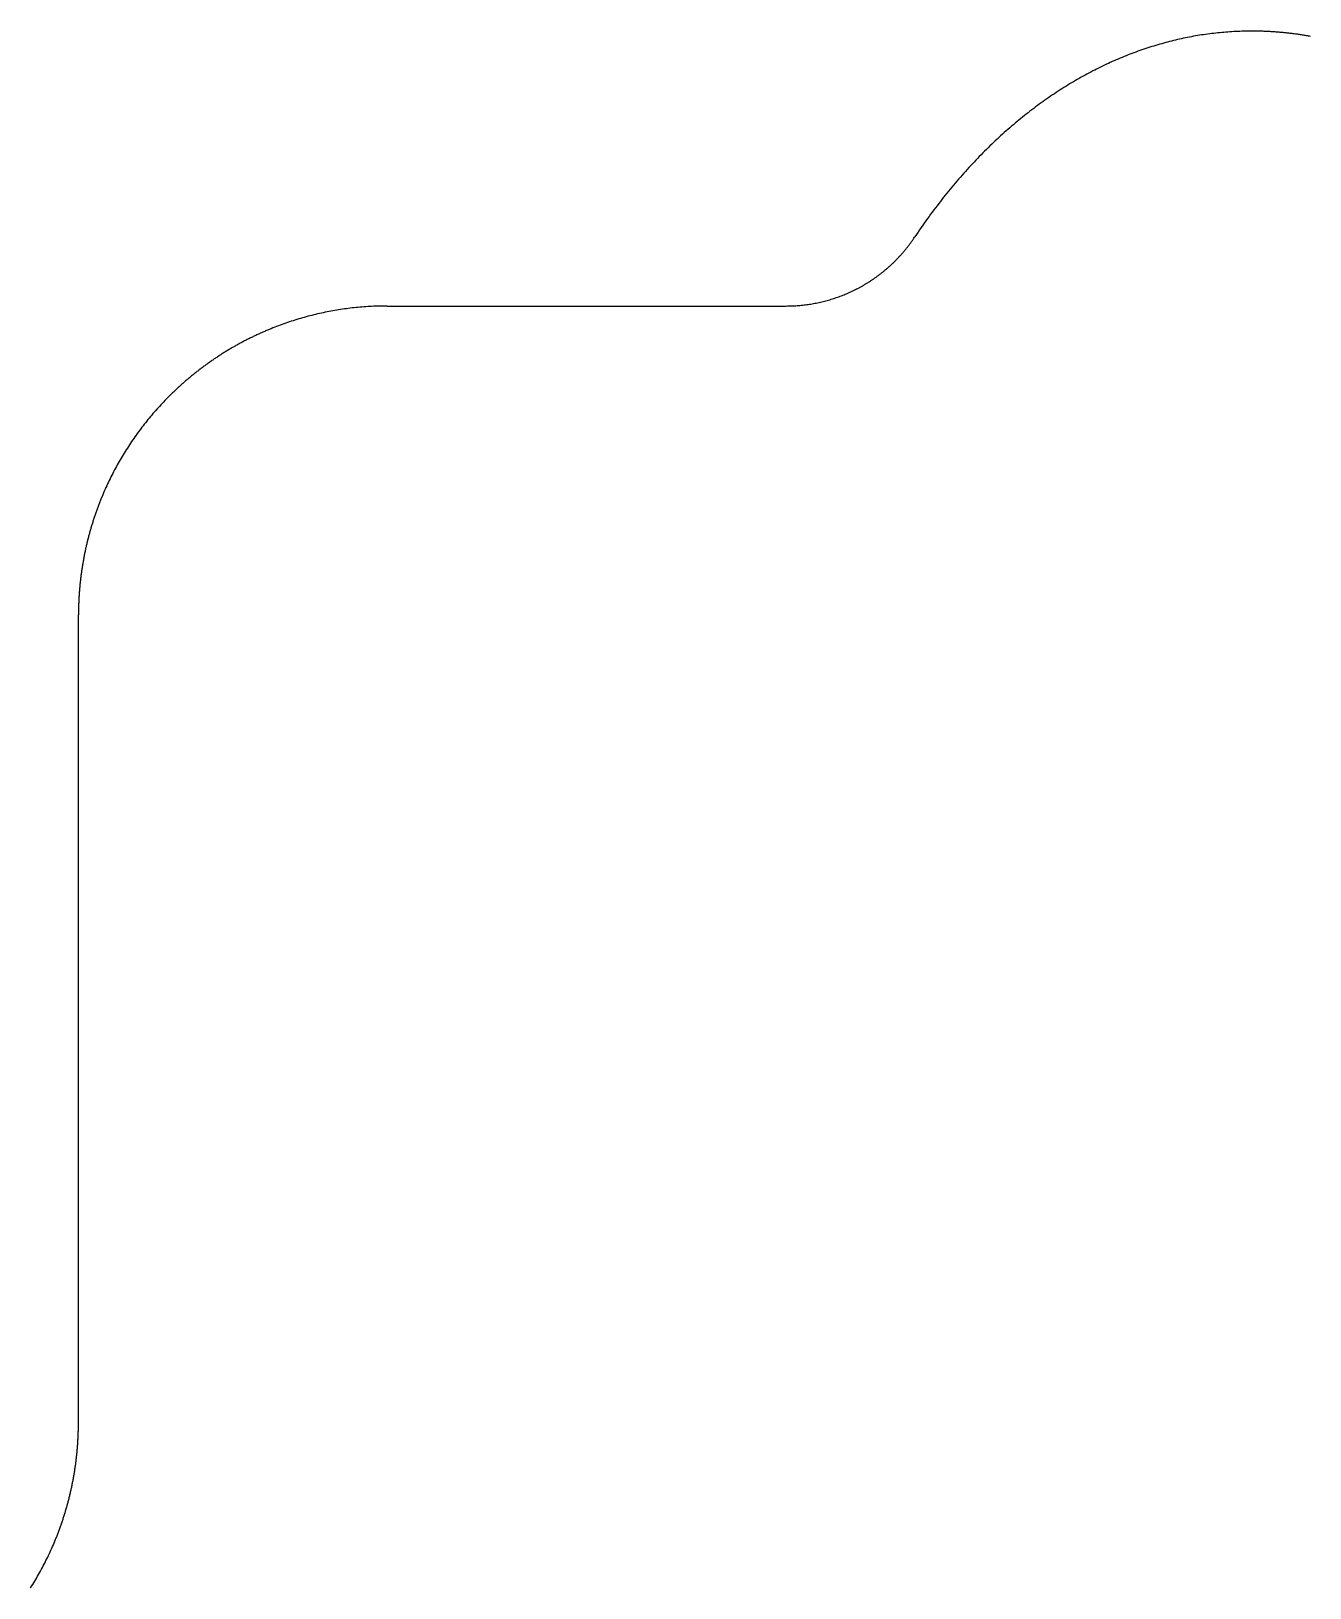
# Model space of a CAD drawing. Header units: millimetres. Extents: x -10 to 277, y -95 to 18.
# Drawn here: x 216.07 to 224.35, y -94.3 to -84.21 of the extents above; entities that cross this region are included whole.
import ezdxf

# ---------------------------------------------------------------- set-up
doc = ezdxf.new("R2010")
doc.units = ezdxf.units.MM
doc.header["$MEASUREMENT"] = 0
doc.layers.add('Edge.Cuts', color=53, linetype='CONTINUOUS')

msp = doc.modelspace()

# ---------------------------------------------------------------- linework, layer by layer
at = {"layer": 'Edge.Cuts', "linetype": 'Continuous'}
for p, q in [((223.481236, -84.272538), (223.46831, -84.275629)), ((223.494166, -84.269528), (223.481236, -84.272538)), ((223.507101, -84.266599), (223.494166, -84.269528)), ((223.520041, -84.26375), (223.507101, -84.266599)), ((223.532985, -84.260983), (223.520041, -84.26375)), ((223.545934, -84.258296), (223.532985, -84.260983)), ((223.558887, -84.25569), (223.545934, -84.258296)), ((223.571844, -84.253165), (223.558887, -84.25569)), ((223.584805, -84.25072), (223.571844, -84.253165)), ((223.597771, -84.248356), (223.584805, -84.25072)), ((223.61074, -84.246072), (223.597771, -84.248356)), ((223.623713, -84.243869), (223.61074, -84.246072)), ((223.636689, -84.241746), (223.623713, -84.243869)), ((223.649669, -84.239704), (223.636689, -84.241746)), ((223.662652, -84.237742), (223.649669, -84.239704)), ((223.675639, -84.23586), (223.662652, -84.237742)), ((223.688628, -84.234059), (223.675639, -84.23586)), ((223.701621, -84.232338), (223.688628, -84.234059)), ((223.714617, -84.230698), (223.701621, -84.232338)), ((223.727615, -84.229137), (223.714617, -84.230698)), ((223.740616, -84.227657), (223.727615, -84.229137)), ((223.75362, -84.226257), (223.740616, -84.227657)), ((223.766627, -84.224937), (223.75362, -84.226257)), ((223.779636, -84.223697), (223.766627, -84.224937)), ((223.792647, -84.222537), (223.779636, -84.223697)), ((223.80566, -84.221457), (223.792647, -84.222537)), ((223.818676, -84.220457), (223.80566, -84.221457)), ((223.831694, -84.219538), (223.818676, -84.220457)), ((223.844713, -84.218698), (223.831694, -84.219538)), ((223.857735, -84.217938), (223.844713, -84.218698)), ((223.870758, -84.217259), (223.857735, -84.217938)), ((223.883783, -84.216659), (223.870758, -84.217259)), ((223.89681, -84.216139), (223.883783, -84.216659)), ((223.909838, -84.2157), (223.89681, -84.216139)), ((223.922868, -84.21534), (223.909838, -84.2157)), ((223.935899, -84.21506), (223.922868, -84.21534)), ((223.948932, -84.21486), (223.935899, -84.21506)), ((223.961965, -84.21474), (223.948932, -84.21486)), ((223.975, -84.2147), (223.961965, -84.21474)), ((223.976457, -84.2147), (223.975, -84.2147)), ((223.982977, -84.214715), (223.976457, -84.2147)), ((223.989497, -84.214749), (223.982977, -84.214715)), ((223.996017, -84.214804), (223.989497, -84.214749)), ((224.002535, -84.214878), (223.996017, -84.214804)), ((224.009055, -84.214973), (224.002535, -84.214878)), ((224.015573, -84.215087), (224.009055, -84.214973)), ((224.022092, -84.215222), (224.015573, -84.215087)), ((224.028609, -84.215376), (224.022092, -84.215222)), ((224.035127, -84.215551), (224.028609, -84.215376)), ((224.041644, -84.215746), (224.035127, -84.215551)), ((224.048162, -84.21596), (224.041644, -84.215746)), ((224.054678, -84.216195), (224.048162, -84.21596)), ((224.061195, -84.216449), (224.054678, -84.216195)), ((224.06771, -84.216724), (224.061195, -84.216449)), ((224.074226, -84.217018), (224.06771, -84.216724)), ((224.080741, -84.217333), (224.074226, -84.217018)), ((224.087256, -84.217668), (224.080741, -84.217333)), ((224.09377, -84.218022), (224.087256, -84.217668)), ((224.100284, -84.218397), (224.09377, -84.218022)), ((224.106797, -84.218791), (224.100284, -84.218397)), ((224.11331, -84.219206), (224.106797, -84.218791)), ((224.119822, -84.219641), (224.11331, -84.219206)), ((224.126335, -84.220096), (224.119822, -84.219641)), ((224.132846, -84.22057), (224.126335, -84.220096)), ((224.139358, -84.221065), (224.132846, -84.22057)), ((224.145867, -84.22158), (224.139358, -84.221065)), ((224.152378, -84.222115), (224.145867, -84.22158)), ((224.158887, -84.222669), (224.152378, -84.222115)), ((224.165396, -84.223244), (224.158887, -84.222669)), ((224.171904, -84.223839), (224.165396, -84.223244)), ((224.178412, -84.224454), (224.171904, -84.223839)), ((224.184919, -84.225089), (224.178412, -84.224454)), ((224.191426, -84.225745), (224.184919, -84.225089)), ((224.197931, -84.22642), (224.191426, -84.225745)), ((224.204438, -84.227115), (224.197931, -84.22642)), ((224.210942, -84.22783), (224.204438, -84.227115)), ((224.217446, -84.228565), (224.210942, -84.22783)), ((224.223949, -84.229321), (224.217446, -84.228565)), ((224.230453, -84.230096), (224.223949, -84.229321)), ((224.236954, -84.230892), (224.230453, -84.230096)), ((224.243456, -84.231707), (224.236954, -84.230892)), ((224.249956, -84.232543), (224.243456, -84.231707)), ((224.256457, -84.233399), (224.249956, -84.232543)), ((224.262955, -84.234275), (224.256457, -84.233399)), ((224.269454, -84.235171), (224.262955, -84.234275)), ((224.275951, -84.236086), (224.269454, -84.235171)), ((224.282449, -84.237023), (224.275951, -84.236086)), ((224.288944, -84.237979), (224.282449, -84.237023)), ((224.295441, -84.238955), (224.288944, -84.237979)), ((224.301934, -84.239952), (224.295441, -84.238955)), ((224.308429, -84.240968), (224.301934, -84.239952)), ((224.314921, -84.242005), (224.308429, -84.240968)), ((224.321414, -84.243062), (224.314921, -84.242005)), ((224.327904, -84.244139), (224.321414, -84.243062)), ((224.334395, -84.245236), (224.327904, -84.244139)), ((224.340883, -84.246353), (224.334395, -84.245236)), ((224.347373, -84.247491), (224.340883, -84.246353)), ((224.353859, -84.248648), (224.347373, -84.247491)), ((223.159965, -84.374264), (223.147212, -84.379399)), ((223.172726, -84.369211), (223.159965, -84.374264)), ((223.185497, -84.364241), (223.172726, -84.369211)), ((223.198276, -84.359353), (223.185497, -84.364241)), ((223.211064, -84.354548), (223.198276, -84.359353)), ((223.223859, -84.349825), (223.211064, -84.354548)), ((223.236663, -84.345184), (223.223859, -84.349825)), ((223.249474, -84.340625), (223.236663, -84.345184)), ((223.262293, -84.336148), (223.249474, -84.340625)), ((223.27512, -84.331753), (223.262293, -84.336148)), ((223.287954, -84.327441), (223.27512, -84.331753)), ((223.300795, -84.32321), (223.287954, -84.327441)), ((223.313643, -84.319061), (223.300795, -84.32321)), ((223.326498, -84.314993), (223.313643, -84.319061)), ((223.33936, -84.311007), (223.326498, -84.314993)), ((223.352228, -84.307103), (223.33936, -84.311007)), ((223.365102, -84.303281), (223.352228, -84.307103)), ((223.377983, -84.29954), (223.365102, -84.303281)), ((223.39087, -84.29588), (223.377983, -84.29954)), ((223.403763, -84.292302), (223.39087, -84.29588)), ((223.416661, -84.288805), (223.403763, -84.292302)), ((223.429565, -84.285389), (223.416661, -84.288805)), ((223.442475, -84.282055), (223.429565, -84.285389)), ((223.45539, -84.278802), (223.442475, -84.282055)), ((223.46831, -84.275629), (223.45539, -84.278802)), ((222.944532, -84.472839), (222.93196, -84.479388)), ((222.957116, -84.466375), (222.944532, -84.472839)), ((222.969712, -84.459994), (222.957116, -84.466375)), ((222.98232, -84.453696), (222.969712, -84.459994)), ((222.99494, -84.447482), (222.98232, -84.453696)), ((223.007571, -84.441352), (222.99494, -84.447482)), ((223.020213, -84.435304), (223.007571, -84.441352)), ((223.032867, -84.42934), (223.020213, -84.435304)), ((223.045531, -84.423459), (223.032867, -84.42934)), ((223.058206, -84.417662), (223.045531, -84.423459)), ((223.070891, -84.411947), (223.058206, -84.417662)), ((223.083587, -84.406315), (223.070891, -84.411947)), ((223.096292, -84.400766), (223.083587, -84.406315)), ((223.109008, -84.3953), (223.096292, -84.400766)), ((223.121733, -84.389917), (223.109008, -84.3953)), ((223.134468, -84.384617), (223.121733, -84.389917)), ((223.147212, -84.379399), (223.134468, -84.384617)), ((222.769757, -84.572149), (222.757382, -84.579873)), ((222.782147, -84.564508), (222.769757, -84.572149)), ((222.794553, -84.556952), (222.782147, -84.564508)), ((222.806973, -84.549481), (222.794553, -84.556952)), ((222.819409, -84.542093), (222.806973, -84.549481)), ((222.831859, -84.53479), (222.819409, -84.542093)), ((222.844324, -84.527571), (222.831859, -84.53479)), ((222.856803, -84.520436), (222.844324, -84.527571)), ((222.869295, -84.513385), (222.856803, -84.520436)), ((222.881802, -84.506417), (222.869295, -84.513385)), ((222.894322, -84.499534), (222.881802, -84.506417)), ((222.906855, -84.492735), (222.894322, -84.499534)), ((222.919401, -84.486019), (222.906855, -84.492735)), ((222.93196, -84.479388), (222.919401, -84.486019)), ((222.622369, -84.670425), (222.610203, -84.679166)), ((222.634555, -84.66177), (222.622369, -84.670425)), ((222.646759, -84.653199), (222.634555, -84.66177)), ((222.658981, -84.644713), (222.646759, -84.653199)), ((222.671221, -84.636312), (222.658981, -84.644713)), ((222.683478, -84.627996), (222.671221, -84.636312)), ((222.695754, -84.619764), (222.683478, -84.627996)), ((222.708046, -84.611617), (222.695754, -84.619764)), ((222.720355, -84.603554), (222.708046, -84.611617)), ((222.732681, -84.595576), (222.720355, -84.603554)), ((222.745024, -84.587683), (222.732681, -84.595576)), ((222.757382, -84.579873), (222.745024, -84.587683)), ((222.489633, -84.771239), (222.477692, -84.780913)), ((222.501596, -84.761649), (222.489633, -84.771239)), ((222.513581, -84.752144), (222.501596, -84.761649)), ((222.525587, -84.742725), (222.513581, -84.752144)), ((222.537614, -84.73339), (222.525587, -84.742725)), ((222.549662, -84.72414), (222.537614, -84.73339)), ((222.561731, -84.714975), (222.549662, -84.72414)), ((222.573819, -84.705896), (222.561731, -84.714975)), ((222.585928, -84.696901), (222.573819, -84.705896)), ((222.598056, -84.687991), (222.585928, -84.696901)), ((222.610203, -84.679166), (222.598056, -84.687991)), ((222.371255, -84.871812), (222.35955, -84.882337)), ((222.382986, -84.861372), (222.371255, -84.871812)), ((222.394741, -84.851017), (222.382986, -84.861372)), ((222.406521, -84.840747), (222.394741, -84.851017)), ((222.418325, -84.830562), (222.406521, -84.840747)), ((222.430152, -84.820462), (222.418325, -84.830562)), ((222.442003, -84.810448), (222.430152, -84.820462)), ((222.453876, -84.800518), (222.442003, -84.810448)), ((222.465773, -84.790673), (222.453876, -84.800518)), ((222.477692, -84.780913), (222.465773, -84.790673)), ((222.266837, -84.969594), (222.255369, -84.980883)), ((222.278332, -84.95839), (222.266837, -84.969594)), ((222.289855, -84.94727), (222.278332, -84.95839)), ((222.301405, -84.936236), (222.289855, -84.94727)), ((222.312982, -84.925286), (222.301405, -84.936236)), ((222.324585, -84.914421), (222.312982, -84.925286)), ((222.336214, -84.903642), (222.324585, -84.914421)), ((222.347869, -84.892947), (222.336214, -84.903642)), ((222.35955, -84.882337), (222.347869, -84.892947)), ((222.164663, -85.074242), (222.153459, -85.086292)), ((222.175897, -85.062276), (222.164663, -85.074242)), ((222.187162, -85.050395), (222.175897, -85.062276)), ((222.198457, -85.038598), (222.187162, -85.050395)), ((222.209782, -85.026886), (222.198457, -85.038598)), ((222.221135, -85.015258), (222.209782, -85.026886)), ((222.232518, -85.003715), (222.221135, -85.015258)), ((222.243929, -84.992256), (222.232518, -85.003715)), ((222.255369, -84.980883), (222.243929, -84.992256)), ((222.075914, -85.173), (222.064967, -85.185723)), ((222.086895, -85.160361), (222.075914, -85.173)), ((222.097909, -85.147806), (222.086895, -85.160361)), ((222.108955, -85.135335), (222.097909, -85.147806)), ((222.120034, -85.122948), (222.108955, -85.135335)), ((222.131144, -85.110645), (222.120034, -85.122948)), ((222.142286, -85.098426), (222.131144, -85.110645)), ((222.153459, -85.086292), (222.142286, -85.098426)), ((221.989291, -85.277124), (221.978621, -85.290515)), ((221.999997, -85.263817), (221.989291, -85.277124)), ((222.010738, -85.250592), (221.999997, -85.263817)), ((222.021515, -85.237451), (222.010738, -85.250592)), ((222.032327, -85.224394), (222.021515, -85.237451)), ((222.043173, -85.21142), (222.032327, -85.224394)), ((222.054053, -85.19853), (222.043173, -85.21142)), ((222.064967, -85.185723), (222.054053, -85.19853)), ((221.915372, -85.3726), (221.904962, -85.386571)), ((221.92582, -85.358713), (221.915372, -85.3726)), ((221.936306, -85.344908), (221.92582, -85.358713)), ((221.946829, -85.331185), (221.936306, -85.344908)), ((221.95739, -85.317546), (221.946829, -85.331185)), ((221.967987, -85.303989), (221.95739, -85.317546)), ((221.978621, -85.290515), (221.967987, -85.303989)), ((221.843322, -85.472116), (221.833189, -85.48666)), ((221.853496, -85.457654), (221.843322, -85.472116)), ((221.86371, -85.443273), (221.853496, -85.457654)), ((221.873964, -85.428974), (221.86371, -85.443273)), ((221.884258, -85.414758), (221.873964, -85.428974)), ((221.89459, -85.400623), (221.884258, -85.414758)), ((221.904962, -85.386571), (221.89459, -85.400623)), ((221.765573, -85.58517), (221.768208, -85.581553)), ((221.768208, -85.581553), (221.770827, -85.577921)), ((221.770827, -85.577921), (221.77343, -85.574279)), ((221.77343, -85.574279), (221.776018, -85.570624)), ((221.776018, -85.570624), (221.778588, -85.566958)), ((221.778588, -85.566958), (221.781144, -85.563278)), ((221.781144, -85.563278), (221.783682, -85.559589)), ((221.783682, -85.559589), (221.786205, -85.555886)), ((221.786205, -85.555886), (221.7909, -85.5489)), ((221.793067, -85.545649), (221.7909, -85.5489)), ((221.803035, -85.53078), (221.793067, -85.545649)), ((221.813045, -85.515992), (221.803035, -85.53078)), ((221.823096, -85.501285), (221.813045, -85.515992)), ((221.833189, -85.48666), (221.823096, -85.501285)), ((221.679329, -85.68782), (221.68242, -85.684592)), ((221.68242, -85.684592), (221.685498, -85.681348)), ((221.685498, -85.681348), (221.68856, -85.678092)), ((221.68856, -85.678092), (221.691609, -85.674821)), ((221.691609, -85.674821), (221.694642, -85.671538)), ((221.694642, -85.671538), (221.697661, -85.66824)), ((221.697661, -85.66824), (221.700665, -85.664929)), ((221.700665, -85.664929), (221.703655, -85.661604)), ((221.703655, -85.661604), (221.706629, -85.658267)), ((221.706629, -85.658267), (221.709589, -85.654915)), ((221.709589, -85.654915), (221.712533, -85.65155)), ((221.712533, -85.65155), (221.715463, -85.648172)), ((221.715463, -85.648172), (221.718377, -85.644781)), ((221.718377, -85.644781), (221.721277, -85.641377)), ((221.721277, -85.641377), (221.724161, -85.63796)), ((221.724161, -85.63796), (221.72703, -85.634529)), ((221.72703, -85.634529), (221.729884, -85.631086)), ((221.729884, -85.631086), (221.732723, -85.627629)), ((221.732723, -85.627629), (221.735545, -85.624161)), ((221.735545, -85.624161), (221.738353, -85.620679)), ((221.738353, -85.620679), (221.741145, -85.617185)), ((221.741145, -85.617185), (221.743922, -85.613677)), ((221.743922, -85.613677), (221.746683, -85.610158)), ((221.746683, -85.610158), (221.749429, -85.606625)), ((221.749429, -85.606625), (221.752159, -85.603081)), ((221.752159, -85.603081), (221.754874, -85.599523)), ((221.754874, -85.599523), (221.757572, -85.595954)), ((221.757572, -85.595954), (221.760255, -85.592371)), ((221.760255, -85.592371), (221.762921, -85.588778)), ((221.762921, -85.588778), (221.765573, -85.58517)), ((221.569576, -85.786241), (221.573111, -85.7835)), ((221.573111, -85.7835), (221.576634, -85.780745)), ((221.576634, -85.780745), (221.580144, -85.777973)), ((221.580144, -85.777973), (221.583641, -85.775186)), ((221.583641, -85.775186), (221.587127, -85.772383)), ((221.587127, -85.772383), (221.590599, -85.769565)), ((221.590599, -85.769565), (221.594058, -85.766731)), ((221.594058, -85.766731), (221.597505, -85.763882)), ((221.597505, -85.763882), (221.600939, -85.761018)), ((221.600939, -85.761018), (221.60436, -85.758138)), ((221.60436, -85.758138), (221.607768, -85.755243)), ((221.607768, -85.755243), (221.611163, -85.752333)), ((221.611163, -85.752333), (221.614545, -85.749408)), ((221.614545, -85.749408), (221.617914, -85.746468)), ((221.617914, -85.746468), (221.621269, -85.743512)), ((221.621269, -85.743512), (221.624611, -85.740542)), ((221.624611, -85.740542), (221.62794, -85.737557)), ((221.62794, -85.737557), (221.631255, -85.734558)), ((221.631255, -85.734558), (221.634557, -85.731542)), ((221.634557, -85.731542), (221.637845, -85.728514)), ((221.637845, -85.728514), (221.64112, -85.725469)), ((221.64112, -85.725469), (221.64438, -85.722411)), ((221.64438, -85.722411), (221.647628, -85.719338)), ((221.647628, -85.719338), (221.650861, -85.71625)), ((221.650861, -85.71625), (221.654081, -85.713148)), ((221.654081, -85.713148), (221.657286, -85.710032)), ((221.657286, -85.710032), (221.660478, -85.706901)), ((221.660478, -85.706901), (221.663654, -85.703757)), ((221.663654, -85.703757), (221.666818, -85.700597)), ((221.666818, -85.700597), (221.669967, -85.697424)), ((221.669967, -85.697424), (221.673102, -85.694237)), ((221.673102, -85.694237), (221.676222, -85.691036)), ((221.676222, -85.691036), (221.679329, -85.68782)), ((221.406938, -85.888443), (221.414919, -85.884395)), ((221.414919, -85.884395), (221.422863, -85.880275)), ((221.422863, -85.880275), (221.430771, -85.876085)), ((221.430771, -85.876085), (221.43471, -85.873964)), ((221.43471, -85.873964), (221.43864, -85.871825)), ((221.43864, -85.871825), (221.442561, -85.869668)), ((221.442561, -85.869668), (221.446471, -85.867494)), ((221.446471, -85.867494), (221.450372, -85.865302)), ((221.450372, -85.865302), (221.454264, -85.863093)), ((221.454264, -85.863093), (221.458145, -85.860867)), ((221.458145, -85.860867), (221.462016, -85.858623)), ((221.462016, -85.858623), (221.465877, -85.856362)), ((221.465877, -85.856362), (221.469728, -85.854084)), ((221.469728, -85.854084), (221.473569, -85.851789)), ((221.473569, -85.851789), (221.477399, -85.849476)), ((221.477399, -85.849476), (221.481219, -85.847146)), ((221.481219, -85.847146), (221.485029, -85.8448)), ((221.485029, -85.8448), (221.488828, -85.842436)), ((221.488828, -85.842436), (221.492616, -85.840055)), ((221.492616, -85.840055), (221.496394, -85.837658)), ((221.496394, -85.837658), (221.500161, -85.835244)), ((221.500161, -85.835244), (221.503917, -85.832813)), ((221.503917, -85.832813), (221.507662, -85.830365)), ((221.507662, -85.830365), (221.511395, -85.8279)), ((221.511395, -85.8279), (221.515118, -85.825419)), ((221.515118, -85.825419), (221.51883, -85.822921)), ((221.51883, -85.822921), (221.522531, -85.820407)), ((221.522531, -85.820407), (221.526219, -85.817876)), ((221.526219, -85.817876), (221.529897, -85.815329)), ((221.529897, -85.815329), (221.533563, -85.812766)), ((221.533563, -85.812766), (221.537218, -85.810185)), ((221.537218, -85.810185), (221.540861, -85.807589)), ((221.540861, -85.807589), (221.544492, -85.804977)), ((221.544492, -85.804977), (221.548111, -85.802349)), ((221.548111, -85.802349), (221.551719, -85.799704)), ((221.551719, -85.799704), (221.555315, -85.797043)), ((221.555315, -85.797043), (221.558898, -85.794366)), ((221.558898, -85.794366), (221.56247, -85.791674)), ((221.56247, -85.791674), (221.566029, -85.788965)), ((221.566029, -85.788965), (221.569576, -85.786241)), ((221.074535, -85.987858), (221.083408, -85.986783)), ((221.083408, -85.986783), (221.092271, -85.985628)), ((221.092271, -85.985628), (221.101122, -85.984394)), ((221.101122, -85.984394), (221.109962, -85.983081)), ((221.109962, -85.983081), (221.11879, -85.981689)), ((221.11879, -85.981689), (221.127605, -85.980218)), ((221.127605, -85.980218), (221.136406, -85.978668)), ((221.136406, -85.978668), (221.145193, -85.977039)), ((221.145193, -85.977039), (221.153965, -85.975332)), ((221.153965, -85.975332), (221.162722, -85.973547)), ((221.162722, -85.973547), (221.171463, -85.971683)), ((221.171463, -85.971683), (221.180187, -85.969741)), ((221.180187, -85.969741), (221.188893, -85.967721)), ((221.188893, -85.967721), (221.197581, -85.965624)), ((221.197581, -85.965624), (221.206251, -85.963448)), ((221.206251, -85.963448), (221.214901, -85.961195)), ((221.214901, -85.961195), (221.223531, -85.958865)), ((221.223531, -85.958865), (221.23214, -85.956457)), ((221.23214, -85.956457), (221.240728, -85.953972)), ((221.240728, -85.953972), (221.249294, -85.95141)), ((221.249294, -85.95141), (221.257837, -85.948772)), ((221.257837, -85.948772), (221.266356, -85.946058)), ((221.266356, -85.946058), (221.274852, -85.943267)), ((221.274852, -85.943267), (221.283322, -85.9404)), ((221.283322, -85.9404), (221.291767, -85.937457)), ((221.291767, -85.937457), (221.300186, -85.934439)), ((221.300186, -85.934439), (221.308578, -85.931345)), ((221.308578, -85.931345), (221.316943, -85.928176)), ((221.316943, -85.928176), (221.325279, -85.924933)), ((221.325279, -85.924933), (221.333586, -85.921615)), ((221.333586, -85.921615), (221.341864, -85.918222)), ((221.341864, -85.918222), (221.350111, -85.914756)), ((221.350111, -85.914756), (221.358328, -85.911216)), ((221.358328, -85.911216), (221.366513, -85.907602)), ((221.366513, -85.907602), (221.374665, -85.903915)), ((221.374665, -85.903915), (221.382785, -85.900156)), ((221.382785, -85.900156), (221.390871, -85.896323)), ((221.390871, -85.896323), (221.398922, -85.892419)), ((221.398922, -85.892419), (221.406938, -85.888443)), ((217.777274, -86.08601), (217.765215, -86.089829)), ((217.789356, -86.082268), (217.777274, -86.08601)), ((217.801462, -86.078602), (217.789356, -86.082268)), ((217.81359, -86.075013), (217.801462, -86.078602)), ((217.825741, -86.0715), (217.81359, -86.075013)), ((217.837913, -86.068065), (217.825741, -86.0715)), ((217.850106, -86.064706), (217.837913, -86.068065)), ((217.86232, -86.061425), (217.850106, -86.064706)), ((217.874554, -86.058221), (217.86232, -86.061425)), ((217.886809, -86.055095), (217.874554, -86.058221)), ((217.899082, -86.052047), (217.886809, -86.055095)), ((217.911374, -86.049076), (217.899082, -86.052047)), ((217.923684, -86.046183), (217.911374, -86.049076)), ((217.936012, -86.043368), (217.923684, -86.046183)), ((217.948358, -86.040631), (217.936012, -86.043368)), ((217.96072, -86.037972), (217.948358, -86.040631)), ((217.973098, -86.035392), (217.96072, -86.037972)), ((217.985493, -86.03289), (217.973098, -86.035392)), ((217.997902, -86.030466), (217.985493, -86.03289)), ((218.010327, -86.028121), (217.997902, -86.030466)), ((218.022766, -86.025855), (218.010327, -86.028121)), ((218.035219, -86.023667), (218.022766, -86.025855)), ((218.047685, -86.021559), (218.035219, -86.023667)), ((218.060164, -86.019529), (218.047685, -86.021559)), ((218.072656, -86.017578), (218.060164, -86.019529)), ((218.08516, -86.015706), (218.072656, -86.017578)), ((218.097675, -86.013914), (218.08516, -86.015706)), ((218.110202, -86.0122), (218.097675, -86.013914)), ((218.122739, -86.010566), (218.110202, -86.0122)), ((218.135286, -86.009011), (218.122739, -86.010566)), ((218.147843, -86.007536), (218.135286, -86.009011)), ((218.160408, -86.00614), (218.147843, -86.007536)), ((218.172983, -86.004823), (218.160408, -86.00614)), ((218.185566, -86.003586), (218.172983, -86.004823)), ((218.198157, -86.002429), (218.185566, -86.003586)), ((218.210755, -86.001351), (218.198157, -86.002429)), ((218.22336, -86.000353), (218.210755, -86.001351)), ((218.235972, -85.999434), (218.22336, -86.000353)), ((218.24859, -85.998596), (218.235972, -85.999434)), ((218.261213, -85.997837), (218.24859, -85.998596)), ((218.273841, -85.997158), (218.261213, -85.997837)), ((218.286474, -85.996558), (218.273841, -85.997158)), ((218.299111, -85.996039), (218.286474, -85.996558)), ((218.311752, -85.995599), (218.299111, -85.996039)), ((218.324397, -85.99524), (218.311752, -85.995599)), ((218.337044, -85.99496), (218.324397, -85.99524)), ((218.349694, -85.99476), (218.337044, -85.99496)), ((218.362346, -85.99464), (218.349694, -85.99476)), ((218.375, -85.9946), (218.362346, -85.99464)), ((218.375, -85.9946), (220.9585, -85.9946)), ((220.9585, -85.9946), (220.967456, -85.99456)), ((220.967456, -85.99456), (220.976409, -85.99444)), ((220.976409, -85.99444), (220.985358, -85.99424)), ((220.985358, -85.99424), (220.994303, -85.993961)), ((220.994303, -85.993961), (221.003244, -85.993601)), ((221.003244, -85.993601), (221.01218, -85.993162)), ((221.01218, -85.993162), (221.021109, -85.992643)), ((221.021109, -85.992643), (221.030033, -85.992045)), ((221.030033, -85.992045), (221.038949, -85.991366)), ((221.038949, -85.991366), (221.047858, -85.990609)), ((221.047858, -85.990609), (221.056759, -85.989771)), ((221.056759, -85.989771), (221.065652, -85.988854)), ((221.065652, -85.988854), (221.074535, -85.987858)), ((217.518315, -86.187377), (217.512603, -86.190096)), ((217.524035, -86.184677), (217.518315, -86.187377)), ((217.529764, -86.181994), (217.524035, -86.184677)), ((217.535501, -86.17933), (217.529764, -86.181994)), ((217.541247, -86.176684), (217.535501, -86.17933)), ((217.547001, -86.174056), (217.541247, -86.176684)), ((217.552763, -86.171446), (217.547001, -86.174056)), ((217.558534, -86.168854), (217.552763, -86.171446)), ((217.564312, -86.166281), (217.558534, -86.168854)), ((217.570099, -86.163726), (217.564312, -86.166281)), ((217.575894, -86.161189), (217.570099, -86.163726)), ((217.581697, -86.158671), (217.575894, -86.161189)), ((217.587508, -86.156171), (217.581697, -86.158671)), ((217.593326, -86.153689), (217.587508, -86.156171)), ((217.599153, -86.151226), (217.593326, -86.153689)), ((217.604987, -86.148781), (217.599153, -86.151226)), ((217.610829, -86.146355), (217.604987, -86.148781)), ((217.622535, -86.141558), (217.610829, -86.146355)), ((217.634272, -86.136835), (217.622535, -86.141558)), ((217.646038, -86.132186), (217.634272, -86.136835)), ((217.657833, -86.127612), (217.646038, -86.132186)), ((217.669656, -86.123113), (217.657833, -86.127612)), ((217.681508, -86.118688), (217.669656, -86.123113)), ((217.693387, -86.114339), (217.681508, -86.118688)), ((217.705294, -86.110065), (217.693387, -86.114339)), ((217.717227, -86.105866), (217.705294, -86.110065)), ((217.729186, -86.101743), (217.717227, -86.105866)), ((217.741171, -86.097696), (217.729186, -86.101743)), ((217.753181, -86.093725), (217.741171, -86.097696)), ((217.765215, -86.089829), (217.753181, -86.093725)), ((217.329304, -86.289757), (217.323918, -86.293072)), ((217.334701, -86.286458), (217.329304, -86.289757)), ((217.340107, -86.283177), (217.334701, -86.286458)), ((217.345525, -86.279913), (217.340107, -86.283177)), ((217.350953, -86.276666), (217.345525, -86.279913)), ((217.356391, -86.273436), (217.350953, -86.276666)), ((217.361839, -86.270224), (217.356391, -86.273436)), ((217.367298, -86.267028), (217.361839, -86.270224)), ((217.372766, -86.26385), (217.367298, -86.267028)), ((217.378245, -86.260689), (217.372766, -86.26385)), ((217.383733, -86.257545), (217.378245, -86.260689)), ((217.389232, -86.254419), (217.383733, -86.257545)), ((217.39474, -86.25131), (217.389232, -86.254419)), ((217.400259, -86.248219), (217.39474, -86.25131)), ((217.405787, -86.245145), (217.400259, -86.248219)), ((217.411325, -86.242088), (217.405787, -86.245145)), ((217.416872, -86.23905), (217.411325, -86.242088)), ((217.422429, -86.236028), (217.416872, -86.23905)), ((217.427996, -86.233024), (217.422429, -86.236028)), ((217.433572, -86.230038), (217.427996, -86.233024)), ((217.439157, -86.22707), (217.433572, -86.230038)), ((217.444753, -86.224118), (217.439157, -86.22707)), ((217.450357, -86.221185), (217.444753, -86.224118)), ((217.45597, -86.21827), (217.450357, -86.221185)), ((217.461593, -86.215372), (217.45597, -86.21827)), ((217.467225, -86.212492), (217.461593, -86.215372)), ((217.472866, -86.20963), (217.467225, -86.212492)), ((217.478516, -86.206785), (217.472866, -86.20963)), ((217.484175, -86.203959), (217.478516, -86.206785)), ((217.489843, -86.20115), (217.484175, -86.203959)), ((217.49552, -86.19836), (217.489843, -86.20115)), ((217.501206, -86.195587), (217.49552, -86.19836)), ((217.5069, -86.192833), (217.501206, -86.195587)), ((217.512603, -86.190096), (217.5069, -86.192833)), ((217.182647, -86.388904), (217.177576, -86.392682)), ((217.187731, -86.385141), (217.182647, -86.388904)), ((217.192826, -86.381395), (217.187731, -86.385141)), ((217.197933, -86.377664), (217.192826, -86.381395)), ((217.203052, -86.37395), (217.197933, -86.377664)), ((217.208183, -86.370252), (217.203052, -86.37395)), ((217.213324, -86.366571), (217.208183, -86.370252)), ((217.218479, -86.362905), (217.213324, -86.366571)), ((217.223644, -86.359257), (217.218479, -86.362905)), ((217.228821, -86.355624), (217.223644, -86.359257)), ((217.234009, -86.352008), (217.228821, -86.355624)), ((217.239209, -86.348408), (217.234009, -86.352008)), ((217.24442, -86.344825), (217.239209, -86.348408)), ((217.249643, -86.341257), (217.24442, -86.344825)), ((217.254876, -86.337707), (217.249643, -86.341257)), ((217.260121, -86.334173), (217.254876, -86.337707)), ((217.265377, -86.330656), (217.260121, -86.334173)), ((217.270645, -86.327156), (217.265377, -86.330656)), ((217.275923, -86.323672), (217.270645, -86.327156)), ((217.281213, -86.320204), (217.275923, -86.323672)), ((217.286513, -86.316754), (217.281213, -86.320204)), ((217.291824, -86.31332), (217.286513, -86.316754)), ((217.297146, -86.309904), (217.291824, -86.31332)), ((217.302479, -86.306503), (217.297146, -86.309904)), ((217.307822, -86.30312), (217.302479, -86.306503)), ((217.313177, -86.299754), (217.307822, -86.30312)), ((217.318542, -86.296405), (217.313177, -86.299754)), ((217.323918, -86.293072), (217.318542, -86.296405)), ((217.059558, -86.488096), (217.054799, -86.492265)), ((217.064329, -86.483943), (217.059558, -86.488096)), ((217.069114, -86.479804), (217.064329, -86.483943)), ((217.073911, -86.475682), (217.069114, -86.479804)), ((217.078722, -86.471573), (217.073911, -86.475682)), ((217.083545, -86.467481), (217.078722, -86.471573)), ((217.088382, -86.463404), (217.083545, -86.467481)), ((217.09323, -86.459342), (217.088382, -86.463404)), ((217.098093, -86.455296), (217.09323, -86.459342)), ((217.102966, -86.451265), (217.098093, -86.455296)), ((217.107854, -86.447249), (217.102966, -86.451265)), ((217.112753, -86.44325), (217.107854, -86.447249)), ((217.117666, -86.439265), (217.112753, -86.44325)), ((217.12259, -86.435297), (217.117666, -86.439265)), ((217.127528, -86.431344), (217.12259, -86.435297)), ((217.132477, -86.427407), (217.127528, -86.431344)), ((217.13744, -86.423485), (217.132477, -86.427407)), ((217.142414, -86.419579), (217.13744, -86.423485)), ((217.147401, -86.415689), (217.142414, -86.419579)), ((217.152399, -86.411815), (217.147401, -86.415689)), ((217.157411, -86.407956), (217.152399, -86.411815)), ((217.162434, -86.404114), (217.157411, -86.407956)), ((217.167469, -86.400287), (217.162434, -86.404114)), ((217.172516, -86.396477), (217.167469, -86.400287)), ((217.177576, -86.392682), (217.172516, -86.396477)), ((216.95188, -86.589377), (216.943018, -86.598409)), ((216.9608, -86.5804), (216.95188, -86.589377)), ((216.962433, -86.578769), (216.9608, -86.5804)), ((216.966923, -86.574304), (216.962433, -86.578769)), ((216.971425, -86.569854), (216.966923, -86.574304)), ((216.975942, -86.565418), (216.971425, -86.569854)), ((216.980472, -86.560998), (216.975942, -86.565418)), ((216.985016, -86.556591), (216.980472, -86.560998)), ((216.989574, -86.5522), (216.985016, -86.556591)), ((216.994146, -86.547822), (216.989574, -86.5522)), ((216.99873, -86.54346), (216.994146, -86.547822)), ((217.003329, -86.539111), (216.99873, -86.54346)), ((217.007941, -86.534779), (217.003329, -86.539111)), ((217.012567, -86.53046), (217.007941, -86.534779)), ((217.017206, -86.526157), (217.012567, -86.53046)), ((217.021859, -86.521867), (217.017206, -86.526157)), ((217.026525, -86.517594), (217.021859, -86.521867)), ((217.031204, -86.513335), (217.026525, -86.517594)), ((217.035896, -86.509091), (217.031204, -86.513335)), ((217.040603, -86.504862), (217.035896, -86.509091)), ((217.045322, -86.500648), (217.040603, -86.504862)), ((217.050054, -86.496449), (217.045322, -86.500648)), ((217.054799, -86.492265), (217.050054, -86.496449)), ((216.857634, -86.691702), (216.849426, -86.701322)), ((216.865903, -86.682134), (216.857634, -86.691702)), ((216.874232, -86.672618), (216.865903, -86.682134)), ((216.882622, -86.663155), (216.874232, -86.672618)), ((216.891072, -86.653745), (216.882622, -86.663155)), ((216.899582, -86.644387), (216.891072, -86.653745)), ((216.908151, -86.635083), (216.899582, -86.644387)), ((216.91678, -86.625833), (216.908151, -86.635083)), ((216.925467, -86.616637), (216.91678, -86.625833)), ((216.934213, -86.607496), (216.925467, -86.616637)), ((216.943018, -86.598409), (216.934213, -86.607496)), ((216.778344, -86.790169), (216.770761, -86.800287)), ((216.78599, -86.7801), (216.778344, -86.790169)), ((216.7937, -86.770079), (216.78599, -86.7801)), ((216.801474, -86.760107), (216.7937, -86.770079)), ((216.80931, -86.750184), (216.801474, -86.760107)), ((216.817209, -86.740311), (216.80931, -86.750184)), ((216.82517, -86.730487), (216.817209, -86.740311)), ((216.833194, -86.720715), (216.82517, -86.730487)), ((216.841279, -86.710993), (216.833194, -86.720715)), ((216.849426, -86.701322), (216.841279, -86.710993)), ((216.705437, -86.89345), (216.698509, -86.904028)), ((216.712433, -86.882916), (216.705437, -86.89345)), ((216.719494, -86.872427), (216.712433, -86.882916)), ((216.726622, -86.861983), (216.719494, -86.872427)), ((216.733816, -86.851584), (216.726622, -86.861983)), ((216.741075, -86.841232), (216.733816, -86.851584)), ((216.748399, -86.830925), (216.741075, -86.841232)), ((216.755789, -86.820665), (216.748399, -86.830925)), ((216.763243, -86.810452), (216.755789, -86.820665)), ((216.770761, -86.800287), (216.763243, -86.810452)), ((216.64551, -86.990192), (216.639194, -87.001149)), ((216.651896, -86.979276), (216.64551, -86.990192)), ((216.658351, -86.9684), (216.651896, -86.979276)), ((216.664874, -86.957566), (216.658351, -86.9684)), ((216.671466, -86.946773), (216.664874, -86.957566)), ((216.678125, -86.936022), (216.671466, -86.946773)), ((216.684852, -86.925314), (216.678125, -86.936022)), ((216.691647, -86.914649), (216.684852, -86.925314)), ((216.698509, -86.904028), (216.691647, -86.914649)), ((216.591174, -87.090206), (216.585489, -87.101507)), ((216.596929, -87.078942), (216.591174, -87.090206)), ((216.602756, -87.067715), (216.596929, -87.078942)), ((216.608653, -87.056525), (216.602756, -87.067715)), ((216.614621, -87.045372), (216.608653, -87.056525)), ((216.62066, -87.034258), (216.614621, -87.045372)), ((216.626768, -87.023183), (216.62066, -87.034258)), ((216.632946, -87.012146), (216.626768, -87.023183)), ((216.639194, -87.001149), (216.632946, -87.012146)), ((216.542606, -87.193164), (216.537573, -87.204771)), ((216.547713, -87.18159), (216.542606, -87.193164)), ((216.552892, -87.170048), (216.547713, -87.18159)), ((216.558144, -87.158539), (216.552892, -87.170048)), ((216.563469, -87.147063), (216.558144, -87.158539)), ((216.568866, -87.135622), (216.563469, -87.147063)), ((216.574335, -87.124215), (216.568866, -87.135622)), ((216.579876, -87.112843), (216.574335, -87.124215)), ((216.585489, -87.101507), (216.579876, -87.112843)), ((216.502181, -87.292799), (216.499971, -87.298726)), ((216.50441, -87.286879), (216.502181, -87.292799)), ((216.506658, -87.280967), (216.50441, -87.286879)), ((216.508925, -87.275061), (216.506658, -87.280967)), ((216.51121, -87.269162), (216.508925, -87.275061)), ((216.513514, -87.263271), (216.51121, -87.269162)), ((216.515837, -87.257387), (216.513514, -87.263271)), ((216.518178, -87.251511), (216.515837, -87.257387)), ((216.520538, -87.245642), (216.518178, -87.251511)), ((216.522916, -87.23978), (216.520538, -87.245642)), ((216.525313, -87.233926), (216.522916, -87.23978)), ((216.527728, -87.22808), (216.525313, -87.233926)), ((216.532614, -87.21641), (216.527728, -87.22808)), ((216.537573, -87.204771), (216.532614, -87.21641)), ((216.467168, -87.394461), (216.465279, -87.400497)), ((216.469076, -87.38843), (216.467168, -87.394461)), ((216.471003, -87.382405), (216.469076, -87.38843)), ((216.472949, -87.376386), (216.471003, -87.382405)), ((216.474914, -87.370374), (216.472949, -87.376386)), ((216.476898, -87.364368), (216.474914, -87.370374)), ((216.478901, -87.358368), (216.476898, -87.364368)), ((216.480923, -87.352374), (216.478901, -87.358368)), ((216.482964, -87.346387), (216.480923, -87.352374)), ((216.485024, -87.340406), (216.482964, -87.346387)), ((216.487102, -87.334432), (216.485024, -87.340406)), ((216.4892, -87.328464), (216.487102, -87.334432)), ((216.491316, -87.322503), (216.4892, -87.328464)), ((216.493452, -87.316548), (216.491316, -87.322503)), ((216.495606, -87.310601), (216.493452, -87.316548)), ((216.497779, -87.30466), (216.495606, -87.310601)), ((216.499971, -87.298726), (216.497779, -87.30466)), ((216.43767, -87.497849), (216.436109, -87.503978)), ((216.439251, -87.491725), (216.43767, -87.497849)), ((216.440851, -87.485605), (216.439251, -87.491725)), ((216.442471, -87.479492), (216.440851, -87.485605)), ((216.44411, -87.473383), (216.442471, -87.479492)), ((216.445768, -87.467279), (216.44411, -87.473383)), ((216.447446, -87.46118), (216.445768, -87.467279)), ((216.449142, -87.455088), (216.447446, -87.46118)), ((216.450859, -87.449), (216.449142, -87.455088)), ((216.452594, -87.442917), (216.450859, -87.449)), ((216.454349, -87.43684), (216.452594, -87.442917)), ((216.456122, -87.430769), (216.454349, -87.43684)), ((216.457915, -87.424703), (216.456122, -87.430769)), ((216.459728, -87.418643), (216.457915, -87.424703)), ((216.461559, -87.412589), (216.459728, -87.418643)), ((216.46341, -87.40654), (216.461559, -87.412589)), ((216.465279, -87.400497), (216.46341, -87.40654)), ((216.415023, -87.596462), (216.413774, -87.602662)), ((216.416292, -87.590267), (216.415023, -87.596462)), ((216.417581, -87.584075), (216.416292, -87.590267)), ((216.418889, -87.577888), (216.417581, -87.584075)), ((216.420216, -87.571704), (216.418889, -87.577888)), ((216.421564, -87.565525), (216.420216, -87.571704)), ((216.42293, -87.55935), (216.421564, -87.565525)), ((216.424317, -87.55318), (216.42293, -87.55935)), ((216.425723, -87.547013), (216.424317, -87.55318)), ((216.427148, -87.540852), (216.425723, -87.547013)), ((216.428593, -87.534694), (216.427148, -87.540852)), ((216.430057, -87.528542), (216.428593, -87.534694)), ((216.431541, -87.522393), (216.430057, -87.528542)), ((216.433044, -87.51625), (216.431541, -87.522393)), ((216.434567, -87.510111), (216.433044, -87.51625)), ((216.436109, -87.503978), (216.434567, -87.510111)), ((216.397396, -87.696088), (216.396462, -87.702343)), ((216.398349, -87.689836), (216.397396, -87.696088)), ((216.399323, -87.683587), (216.398349, -87.689836)), ((216.400316, -87.677342), (216.399323, -87.683587)), ((216.401329, -87.6711), (216.400316, -87.677342)), ((216.402362, -87.664861), (216.401329, -87.6711)), ((216.403415, -87.658625), (216.402362, -87.664861)), ((216.404487, -87.652393), (216.403415, -87.658625)), ((216.405579, -87.646164), (216.404487, -87.652393)), ((216.406691, -87.639939), (216.405579, -87.646164)), ((216.407822, -87.633716), (216.406691, -87.639939)), ((216.408973, -87.627498), (216.407822, -87.633716)), ((216.410144, -87.621283), (216.408973, -87.627498)), ((216.411334, -87.615072), (216.410144, -87.621283)), ((216.412544, -87.608865), (216.411334, -87.615072)), ((216.413774, -87.602662), (216.412544, -87.608865)), ((216.384831, -87.796481), (216.384215, -87.802776)), ((216.385468, -87.790189), (216.384831, -87.796481)), ((216.386124, -87.783898), (216.385468, -87.790189)), ((216.3868, -87.77761), (216.386124, -87.783898)), ((216.387496, -87.771324), (216.3868, -87.77761)), ((216.388212, -87.765041), (216.387496, -87.771324)), ((216.388947, -87.758759), (216.388212, -87.765041)), ((216.389703, -87.75248), (216.388947, -87.758759)), ((216.390478, -87.746203), (216.389703, -87.75248)), ((216.391274, -87.73993), (216.390478, -87.746203)), ((216.392089, -87.733658), (216.391274, -87.73993)), ((216.392924, -87.72739), (216.392089, -87.733658)), ((216.393779, -87.721123), (216.392924, -87.72739)), ((216.394653, -87.714861), (216.393779, -87.721123)), ((216.395548, -87.7086), (216.394653, -87.714861)), ((216.396462, -87.702343), (216.395548, -87.7086)), ((216.377361, -87.897402), (216.377064, -87.903723)), ((216.377678, -87.891084), (216.377361, -87.897402)), ((216.378016, -87.884766), (216.377678, -87.891084)), ((216.378373, -87.87845), (216.378016, -87.884766)), ((216.37875, -87.872135), (216.378373, -87.87845)), ((216.379147, -87.865822), (216.37875, -87.872135)), ((216.379564, -87.859509), (216.379147, -87.865822)), ((216.380001, -87.8532), (216.379564, -87.859509)), ((216.380458, -87.84689), (216.380001, -87.8532)), ((216.380935, -87.840583), (216.380458, -87.84689)), ((216.381432, -87.834277), (216.380935, -87.840583)), ((216.381949, -87.827973), (216.381432, -87.834277)), ((216.382485, -87.82167), (216.381949, -87.827973)), ((216.383042, -87.815371), (216.382485, -87.82167)), ((216.383619, -87.809072), (216.383042, -87.815371)), ((216.384215, -87.802776), (216.383619, -87.809072)), ((216.375001, -87.992292), (216.375, -87.9946)), ((216.375, -93.226), (216.375, -87.9946)), ((216.375019, -87.98596), (216.375001, -87.992292)), ((216.375056, -87.979631), (216.375019, -87.98596)), ((216.375113, -87.973301), (216.375056, -87.979631)), ((216.375191, -87.966973), (216.375113, -87.973301)), ((216.375288, -87.960643), (216.375191, -87.966973)), ((216.375405, -87.954316), (216.375288, -87.960643)), ((216.375543, -87.947988), (216.375405, -87.954316)), ((216.3757, -87.941663), (216.375543, -87.947988)), ((216.375877, -87.935336), (216.3757, -87.941663)), ((216.376075, -87.929012), (216.375877, -87.935336)), ((216.376292, -87.922688), (216.376075, -87.929012)), ((216.376529, -87.916365), (216.376292, -87.922688)), ((216.376787, -87.910043), (216.376529, -87.916365)), ((216.377064, -87.903723), (216.376787, -87.910043)), ((216.374887, -93.247299), (216.374944, -93.240969)), ((216.374944, -93.240969), (216.374981, -93.23464)), ((216.374981, -93.23464), (216.374999, -93.228309)), ((216.374999, -93.228309), (216.375, -93.226)), ((216.37125, -93.348465), (216.371627, -93.34215)), ((216.371627, -93.34215), (216.371984, -93.335834)), ((216.371984, -93.335834), (216.372322, -93.329516)), ((216.372322, -93.329516), (216.372639, -93.323198)), ((216.372639, -93.323198), (216.372936, -93.316877)), ((216.372936, -93.316877), (216.373213, -93.310557)), ((216.373213, -93.310557), (216.373471, -93.304235)), ((216.373471, -93.304235), (216.373708, -93.297912)), ((216.373708, -93.297912), (216.373925, -93.291588)), ((216.373925, -93.291588), (216.374123, -93.285264)), ((216.374123, -93.285264), (216.3743, -93.278937)), ((216.3743, -93.278937), (216.374457, -93.272612)), ((216.374457, -93.272612), (216.374595, -93.266284)), ((216.374595, -93.266284), (216.374712, -93.259957)), ((216.374712, -93.259957), (216.374809, -93.253627)), ((216.374809, -93.253627), (216.374887, -93.247299)), ((216.362504, -93.449276), (216.3632, -93.44299)), ((216.3632, -93.44299), (216.363876, -93.436702)), ((216.363876, -93.436702), (216.364532, -93.430411)), ((216.364532, -93.430411), (216.365169, -93.424119)), ((216.365169, -93.424119), (216.365785, -93.417824)), ((216.365785, -93.417824), (216.366381, -93.411528)), ((216.366381, -93.411528), (216.366958, -93.405229)), ((216.366958, -93.405229), (216.367515, -93.39893)), ((216.367515, -93.39893), (216.368051, -93.392627)), ((216.368051, -93.392627), (216.368568, -93.386323)), ((216.368568, -93.386323), (216.369065, -93.380017)), ((216.369065, -93.380017), (216.369542, -93.37371)), ((216.369542, -93.37371), (216.369999, -93.3674)), ((216.369999, -93.3674), (216.370436, -93.361091)), ((216.370436, -93.361091), (216.370853, -93.354778)), ((216.370853, -93.354778), (216.37125, -93.348465)), ((216.348671, -93.5495), (216.349684, -93.543258)), ((216.349684, -93.543258), (216.350677, -93.537013)), ((216.350677, -93.537013), (216.351651, -93.530764)), ((216.351651, -93.530764), (216.352604, -93.524512)), ((216.352604, -93.524512), (216.353538, -93.518257)), ((216.353538, -93.518257), (216.354452, -93.512)), ((216.354452, -93.512), (216.355347, -93.505739)), ((216.355347, -93.505739), (216.356221, -93.499477)), ((216.356221, -93.499477), (216.357076, -93.49321)), ((216.357076, -93.49321), (216.357911, -93.486942)), ((216.357911, -93.486942), (216.358726, -93.48067)), ((216.358726, -93.48067), (216.359522, -93.474397)), ((216.359522, -93.474397), (216.360297, -93.46812)), ((216.360297, -93.46812), (216.361053, -93.461841)), ((216.361053, -93.461841), (216.361788, -93.455559)), ((216.361788, -93.455559), (216.362504, -93.449276)), ((216.329784, -93.648896), (216.331111, -93.642712)), ((216.331111, -93.642712), (216.332419, -93.636525)), ((216.332419, -93.636525), (216.333708, -93.630333)), ((216.333708, -93.630333), (216.334977, -93.624138)), ((216.334977, -93.624138), (216.336226, -93.617938)), ((216.336226, -93.617938), (216.337456, -93.611735)), ((216.337456, -93.611735), (216.338666, -93.605528)), ((216.338666, -93.605528), (216.339856, -93.599317)), ((216.339856, -93.599317), (216.341027, -93.593102)), ((216.341027, -93.593102), (216.342178, -93.586884)), ((216.342178, -93.586884), (216.343309, -93.580661)), ((216.343309, -93.580661), (216.344421, -93.574436)), ((216.344421, -93.574436), (216.345513, -93.568207)), ((216.345513, -93.568207), (216.346585, -93.561975)), ((216.346585, -93.561975), (216.347638, -93.555739)), ((216.347638, -93.555739), (216.348671, -93.5495)), ((216.304232, -93.753321), (216.30589, -93.747217)), ((216.30589, -93.747217), (216.307529, -93.741108)), ((216.307529, -93.741108), (216.309149, -93.734995)), ((216.309149, -93.734995), (216.310749, -93.728875)), ((216.310749, -93.728875), (216.31233, -93.722751)), ((216.31233, -93.722751), (216.313891, -93.716622)), ((216.313891, -93.716622), (216.315433, -93.710489)), ((216.315433, -93.710489), (216.316956, -93.70435)), ((216.316956, -93.70435), (216.318459, -93.698207)), ((216.318459, -93.698207), (216.319943, -93.692058)), ((216.319943, -93.692058), (216.321407, -93.685906)), ((216.321407, -93.685906), (216.322852, -93.679748)), ((216.322852, -93.679748), (216.324277, -93.673587)), ((216.324277, -93.673587), (216.325683, -93.66742)), ((216.325683, -93.66742), (216.32707, -93.66125)), ((216.32707, -93.66125), (216.328436, -93.655075)), ((216.328436, -93.655075), (216.329784, -93.648896)), ((216.273102, -93.856232), (216.275086, -93.850226)), ((216.275086, -93.850226), (216.277051, -93.844214)), ((216.277051, -93.844214), (216.278997, -93.838195)), ((216.278997, -93.838195), (216.280924, -93.83217)), ((216.280924, -93.83217), (216.282832, -93.826139)), ((216.282832, -93.826139), (216.284721, -93.820103)), ((216.284721, -93.820103), (216.28659, -93.81406)), ((216.28659, -93.81406), (216.288441, -93.808011)), ((216.288441, -93.808011), (216.290272, -93.801957)), ((216.290272, -93.801957), (216.292085, -93.795897)), ((216.292085, -93.795897), (216.293878, -93.789831)), ((216.293878, -93.789831), (216.295651, -93.78376)), ((216.295651, -93.78376), (216.297406, -93.777683)), ((216.297406, -93.777683), (216.299141, -93.7716)), ((216.299141, -93.7716), (216.300858, -93.765512)), ((216.300858, -93.765512), (216.302554, -93.75942)), ((216.302554, -93.75942), (216.304232, -93.753321)), ((216.23879, -93.951438), (216.241075, -93.945539)), ((216.241075, -93.945539), (216.243342, -93.939633)), ((216.243342, -93.939633), (216.24559, -93.933721)), ((216.24559, -93.933721), (216.247819, -93.927801)), ((216.247819, -93.927801), (216.250029, -93.921874)), ((216.250029, -93.921874), (216.252221, -93.91594)), ((216.252221, -93.91594), (216.254394, -93.909999)), ((216.254394, -93.909999), (216.256548, -93.904052)), ((216.256548, -93.904052), (216.258684, -93.898097)), ((216.258684, -93.898097), (216.2608, -93.892136)), ((216.2608, -93.892136), (216.262898, -93.886168)), ((216.262898, -93.886168), (216.264976, -93.880194)), ((216.264976, -93.880194), (216.267036, -93.874213)), ((216.267036, -93.874213), (216.269077, -93.868226)), ((216.269077, -93.868226), (216.271099, -93.862232)), ((216.271099, -93.862232), (216.273102, -93.856232)), ((216.191856, -94.062061), (216.197108, -94.050552)), ((216.197108, -94.050552), (216.202287, -94.03901)), ((216.202287, -94.03901), (216.207394, -94.027436)), ((216.207394, -94.027436), (216.212427, -94.015829)), ((216.212427, -94.015829), (216.217386, -94.00419)), ((216.217386, -94.00419), (216.222272, -93.99252)), ((216.222272, -93.99252), (216.224687, -93.986674)), ((216.224687, -93.986674), (216.227084, -93.98082)), ((216.227084, -93.98082), (216.229462, -93.974958)), ((216.229462, -93.974958), (216.231822, -93.969089)), ((216.231822, -93.969089), (216.234163, -93.963213)), ((216.234163, -93.963213), (216.236486, -93.957329)), ((216.236486, -93.957329), (216.23879, -93.951438)), ((216.147244, -94.152885), (216.153071, -94.141658)), ((216.153071, -94.141658), (216.158826, -94.130394)), ((216.158826, -94.130394), (216.164511, -94.119093)), ((216.164511, -94.119093), (216.170124, -94.107757)), ((216.170124, -94.107757), (216.175665, -94.096385)), ((216.175665, -94.096385), (216.181134, -94.084978)), ((216.181134, -94.084978), (216.186531, -94.073537)), ((216.186531, -94.073537), (216.191856, -94.062061)), ((216.085126, -94.263034), (216.091649, -94.2522)), ((216.091649, -94.2522), (216.098104, -94.241324)), ((216.098104, -94.241324), (216.10449, -94.230408)), ((216.10449, -94.230408), (216.110806, -94.219451)), ((216.110806, -94.219451), (216.117054, -94.208454)), ((216.117054, -94.208454), (216.123232, -94.197417)), ((216.123232, -94.197417), (216.12934, -94.186342)), ((216.12934, -94.186342), (216.135379, -94.175228)), ((216.135379, -94.175228), (216.141347, -94.164075)), ((216.141347, -94.164075), (216.147244, -94.152885)), ((216.065148, -94.295286), (216.071875, -94.284578)), ((216.071875, -94.284578), (216.078534, -94.273827)), ((216.078534, -94.273827), (216.085126, -94.263034))]:
    msp.add_line(p, q, dxfattribs=at)

doc.saveas('drawing.dxf')
